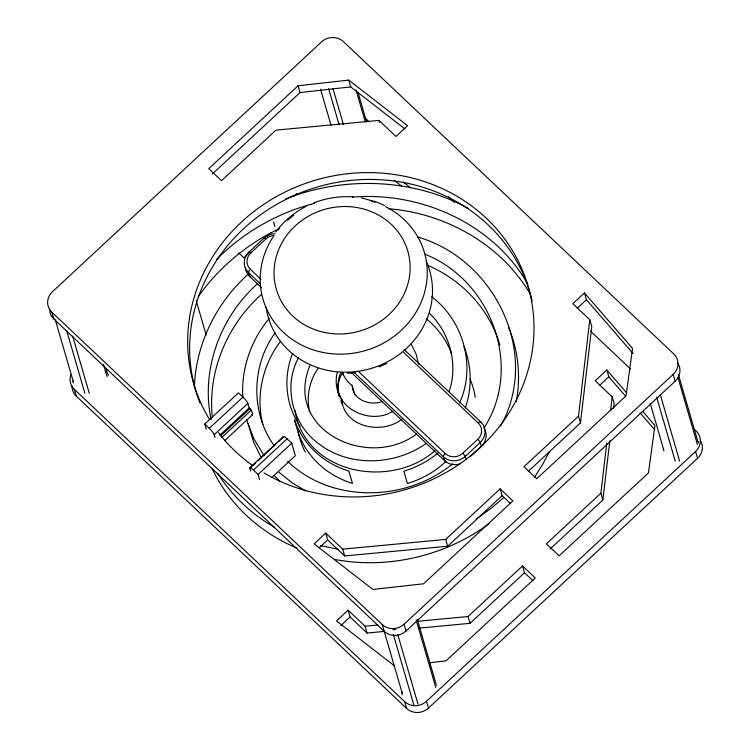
<?xml version="1.0" encoding="UTF-8"?>
<svg xmlns="http://www.w3.org/2000/svg" width="750" height="750" viewBox="0 0 750 750"><rect width="100%" height="100%" fill="white"/><g stroke="black" fill="none" stroke-linecap="round" stroke-linejoin="round"><path stroke-width="1.12" d="M392.934 411.141C368.259 427.538 323.972 402.928 342.666 372.619A28.003 25.903 -16.2 0 0 352.219 385.509C352.294 399.872 370.331 406.163 382.125 401.494M194.372 387.544C195.628 344.606 216.066 303.263 247.744 274.584M578.484 416.137L589.8 319.744L572.831 303.694L584.438 292.913L632.55 348.45L626.044 395.841L536.747 478.744L524.016 466.706L578.484 416.137L580.462 422.934L528.544 471.131M580.462 422.934L591.778 326.55L589.8 319.744M550.087 549.019L602.859 500.025L600.881 493.219L606.75 443.287M610.566 410.766L612.197 396.834L595.228 380.784L606.834 370.003L626.691 392.925M602.859 500.025L609.816 440.794M613.631 408.281L614.175 403.631L612.197 396.834M516.188 401.663C520.659 378.45 518.681 354.019 510.366 331.884M449.184 391.416C458.278 364.331 449.962 332.859 429.413 313.191M465.3 407.981C472.219 388.2 471.797 365.963 463.959 346.519M459.506 403.078C476.269 366.637 463.538 320.634 431.672 296.737M309.881 365.653C283.312 430.059 368.334 470.55 416.588 433.978M549.244 451.903L542.831 464.072L534.225 477.656M500.728 425.925C540.844 353.194 494.803 259.078 417.459 236.934M298.472 357.863C282.722 386.606 292.575 425.091 319.012 443.981C349.8 467.531 395.184 465.413 426.197 443.409M483.909 428.222C523.547 366.844 491.381 280.688 425.194 254.334M317.934 368.55C309.909 380.175 306.572 394.95 309.037 408.881M275.044 333.009C251.212 365.663 250.519 413.1 274.387 445.922M198.244 296.672C218.588 267.722 246.619 244.359 278.484 229.05M280.566 341.288C262.725 364.519 255.581 395.831 262.753 424.35M275.766 231.994C283.734 221.241 294.234 212.484 306.122 206.353M269.166 318.516C251.072 340.181 241.106 368.681 242.812 396.947M216.506 259.547C243.263 232.387 277.584 212.841 314.494 203.353M298.078 85.763L208.781 168.666L221.512 180.703L275.981 130.134L378.966 120.412L395.944 136.453L407.55 125.681L348.722 80.1L298.078 85.763L300.056 92.569L212.475 173.878M294.113 195.966L296.691 193.566M261.525 287.634L249.609 276.375L248.494 272.522A15.553 14.391 -16.2 0 1 249.047 252.037L264.056 238.106A15.553 14.391 -16.2 0 1 275.109 233.691M248.166 253.837L243.909 257.794L238.819 252.975M266.887 236.456L271.144 232.509M260.409 283.791L248.494 272.522A3.112 1.041 -46.6 0 1 250.406 269.306A12.441 11.512 -16.2 0 1 250.847 252.919L265.866 238.987A12.441 11.512 -16.2 0 1 274.237 235.472M256.969 284.194C219.994 317.522 200.672 370.303 211.088 419.456M206.306 429.272L204.797 424.069L238.434 392.85L242.953 397.125A6.225 1.125 47.1 0 1 247.875 403.416L249.188 407.953C250.988 408.478 254.409 417.066 251.588 414.328M215.025 437.362L214.238 434.644A6.225 1.125 47.1 0 0 209.316 428.344L242.953 397.125M214.238 434.644L247.875 403.416M219.759 435.272L249.188 407.953M220.509 435.984L249.938 408.656M221.738 437.559L251.166 410.231M224.738 440.531L252.487 414.769M249.891 467.747L283.528 436.519M250.622 471.019L249.834 468.3L255.722 462.834M258.244 460.491L276.741 443.316M278.419 441.75L283.472 437.072A6.225 1.125 47.1 0 1 287.072 438.834L291.713 443.222L295.341 455.691L271.791 477.553M249.834 468.3A6.225 1.125 47.1 0 1 253.434 470.062L287.072 438.834M298.059 432.216L294.488 419.897A90.319 83.559 -16.2 0 0 348.881 471.084L352.462 483.403A90.319 83.559 -16.2 0 1 298.059 432.216L299.709 430.688M259.594 479.644L258.084 474.45L291.713 443.222M325.716 533.1L314.109 543.881L372.938 589.462L423.581 583.8L512.878 500.897L500.147 488.859L445.678 539.428L342.694 549.15L325.716 533.1L327.694 539.906L344.672 555.956L447.656 546.234L502.125 495.656L500.147 488.859M319.406 547.603L327.694 539.906M577.294 308.184L586.416 299.719L584.438 292.913M358.387 371.4L445.256 453.534A12.441 11.512 -16.2 0 0 462.75 453.263L477.769 439.331A12.441 11.512 -16.2 0 0 478.209 422.944L403.519 352.322M470.503 456.384L481.341 446.325A15.553 14.391 -16.2 0 0 484.397 429.009M384.422 631.406L367.069 633.047L365.091 626.241L348.113 610.191L336.506 620.972L394.416 665.841M340.969 625.462L350.091 616.997L348.113 610.191M599.691 385.275L608.812 376.809L606.834 370.003M51.881 312.206L382.238 624.534A15.553 14.391 -16.2 0 0 404.1 624.197L673.191 374.391A15.553 14.391 -16.2 0 0 673.744 353.906L343.387 41.578A15.553 14.391 -16.2 0 0 321.525 41.906L52.434 291.722A15.553 14.391 -16.2 0 0 51.881 312.206L53.859 319.003L384.216 631.331A15.553 14.391 -16.2 0 0 406.078 631.003L675.169 381.188A15.553 14.391 -16.2 0 0 677.475 362.719M417.159 621.328L468.075 616.519L522.544 565.95L535.275 577.987L445.978 660.881L429.862 662.691M600.881 493.219L546.413 543.797L559.144 555.825L648.441 472.931L654.947 425.531L642.731 411.431M419.137 628.125L470.053 623.316L524.522 572.747L522.544 565.95M70.875 374.719A15.553 14.391 -16.2 0 0 74.278 389.288L404.634 701.625A15.553 14.391 -16.2 0 0 426.497 701.287L695.588 451.481A15.553 14.391 -16.2 0 0 696.141 430.997L694.434 429.384M72 385.922A15.553 14.391 -16.2 0 0 76.256 396.094L406.613 708.422A15.553 14.391 -16.2 0 0 428.475 708.094L697.566 458.278A15.553 14.391 -16.2 0 0 700.622 440.972M503.681 497.653L491.344 508.2L476.222 518.991M261.637 294.281C227.316 324.637 207.413 371.372 212.334 417.262M434.991 450.637C390.891 489.872 304.819 474.122 294.947 410.241M452.616 463.856C406.397 501.778 331.744 503.831 287.709 461.428M489.094 523.744C445.341 555.881 388.238 569.531 334.781 559.462M402.094 418.969C382.472 435.178 343.641 427.491 341.644 399.028M379.181 366.9L386.588 363.544M285.844 198.825C344.325 175.903 413.053 178.191 468.488 208.481M313.519 202.997C326.119 198.056 339.778 195.928 353.287 196.894M300.056 92.569L350.7 86.906L404.934 128.925M365.091 626.241L377.822 625.041M352.575 197.128C420.769 191.353 493.172 223.716 527.803 284.062M347.484 373.256L355.575 372.759M389.184 208.791C446.044 213.459 501.459 244.688 530.541 294.478M338.081 549.225L320.681 545.766M361.256 197.878L376.594 202.041L384.534 205.528M296.953 548.137C260.428 532.875 229.069 504.591 212.156 468.591M428.484 265.669C462.178 280.275 489.806 309.497 499.856 345.131M305.653 490.941L291.806 482.578L278.653 471.984M274.369 527.231C251.503 514.106 231.675 495.562 217.631 473.212M403.294 182.119L410.644 187.809M394.237 180.375L401.588 186.066M426.291 318.816C437.709 327.956 446.709 340.181 451.659 353.972M365.784 118.669L369.197 121.884M448.378 196.744L454.341 202.378M590.569 331.181L630.581 369.009M404.203 349.594L480.778 421.997A15.553 14.391 -16.2 0 1 480.225 442.481L481.341 446.325A3.112 0.562 47.1 0 1 480.816 446.456M502.125 495.656L510.609 503.681M250.406 269.306L260.963 279.291M354 372.281L443.344 456.75L444.459 460.594A15.553 14.391 -16.2 0 0 459.994 463.912M351.713 372.909L444.459 460.594A3.112 1.041 -46.6 0 0 445.547 460.706M524.522 572.747L533.006 580.772M204.797 424.069L209.316 428.344M253.434 470.062L258.084 474.45M350.091 616.997L367.069 633.047M279.741 481.219L274.2 475.406M586.416 299.719L633 353.484M608.812 376.809L625.613 396.197M640.125 412.95L654.637 429.694M264 455.522L253.791 438.694L246.562 419.662M411.525 344.653L416.1 354.009L418.472 363.853M261.291 457.791L253.528 441.984L248.072 423.488M418.463 362.953L418.941 364.144M508.697 327.6L509.972 330.806M678.319 374.316L697.856 441.562M677.878 377.288L697.416 444.534M673.191 374.391L675.169 381.188M695.588 451.481L697.566 458.278M660.384 394.95L679.603 461.081M656.663 397.266L675.225 461.147M650.241 403.387L663.919 450.459M378.966 120.412L379.528 122.353M466.05 459.3L465.216 456.412A3.112 0.562 47.1 0 0 462.75 453.263M358.097 92.7L366.562 121.838M356.034 90.066L365.147 121.453M348.722 80.1L350.7 86.906M333 88.678L343.425 124.547M328.631 88.744L339.047 124.612M320.578 89.259L330.994 125.128M445.678 539.428L447.656 546.234M468.075 616.519L470.053 623.316M352.219 385.509L354.891 394.725M417.309 619.472L435.872 683.353M416.222 620.203L435.759 687.45M342.666 372.619L343.491 375.45M404.1 624.197L406.078 631.003M426.497 701.287L428.475 708.094M397.753 634.509L417.938 703.997M273.628 222.028L274.941 226.566M393.375 634.575L413.897 705.188M382.238 624.534L402.591 694.491M404.634 701.625L406.613 708.422M342.694 549.15L344.672 555.956M196.209 300.675L206.194 335.053M106.209 369.234L107.513 373.716A3.112 2.878 -16.2 0 1 108.347 375.459M103.491 364.369L107.072 376.697M72.647 336.075L89.25 393.234M66.647 330.544L84.881 393.309M55.331 319.847L73.575 382.613M74.278 389.288L76.256 396.094M309.3 410.297L309.609 411.731M300.141 426.45A90.319 83.559 -16.2 0 1 292.622 353.353M470.1 379.134A90.319 83.559 -16.2 0 1 475.284 397.434M305.297 452.128A90.319 83.559 -16.2 0 1 298.481 433.481M342.441 404.166A40.753 37.706 -16.2 0 1 340.772 400.856M339.169 396.394A40.753 37.706 -16.2 0 1 340.781 372.488M341.737 400.069A40.753 37.706 -16.2 0 1 337.275 372.394M446.072 461.344A90.319 83.559 -16.2 0 1 407.428 483.478L403.847 471.159A90.319 83.559 -16.2 0 0 437.869 453.113M73.266 382.847A3.112 2.878 -16.2 0 1 73.219 380.822M698.034 441.75A3.112 2.878 -16.2 0 1 698.653 443.006M663.516 450.422A3.112 2.878 -16.2 0 1 663.562 448.659M395.681 629.25A3.112 2.878 -16.2 0 1 392.981 629.663M436.378 684.666A3.112 2.878 -16.2 0 1 436.828 685.369M401.859 693.337A3.112 2.878 -16.2 0 1 401.906 691.575M385.613 206.672A84 77.719 -16.2 0 1 415.397 313.275A84 77.719 -16.2 0 1 299.803 344.119A84 77.719 -16.2 0 1 273.319 236.625M278.156 230.072A84 77.719 -16.2 0 1 279.656 228.281M287.644 220.2A84 77.719 -16.2 0 1 293.784 215.231M371.55 201.15A84 77.719 -16.2 0 1 374.897 202.2M426.272 261.328A84 77.719 -16.2 0 1 370.463 368.653A84 77.719 -16.2 0 1 266.166 307.462M478.209 422.944A3.112 1.041 -46.6 0 1 480.778 421.997M245.4 267.694A15.553 14.391 -16.2 0 0 249.609 276.375A3.112 1.041 -46.6 0 0 250.903 276.375M445.256 453.534A3.112 1.041 -46.6 0 0 443.344 456.75A15.553 14.391 -16.2 0 0 465.216 456.412L480.225 442.481A3.112 0.562 47.1 0 0 477.769 439.331M249.047 252.037A3.112 0.562 47.1 0 1 250.847 252.919M264.056 238.106A3.112 0.562 47.1 0 1 265.866 238.987M209.578 419.587A174.15 161.119 -16.2 0 1 336.459 175.312A174.15 161.119 -16.2 0 1 529.584 364.537A174.15 161.119 -16.2 0 1 263.972 472.875M252.713 465.572A174.15 161.119 -16.2 0 1 218.466 432.581M199.978 403.078A174.15 161.119 -16.2 0 1 315.169 187.659A174.15 161.119 -16.2 0 1 532.163 301.191M53.859 319.003A15.553 14.391 -16.2 0 1 49.603 308.831M324.366 332.438A68.447 63.328 -16.2 0 0 407.85 251.306A68.447 63.328 -16.2 0 0 294.037 227.034A68.447 63.328 -16.2 0 0 324.366 332.438"/></g></svg>
